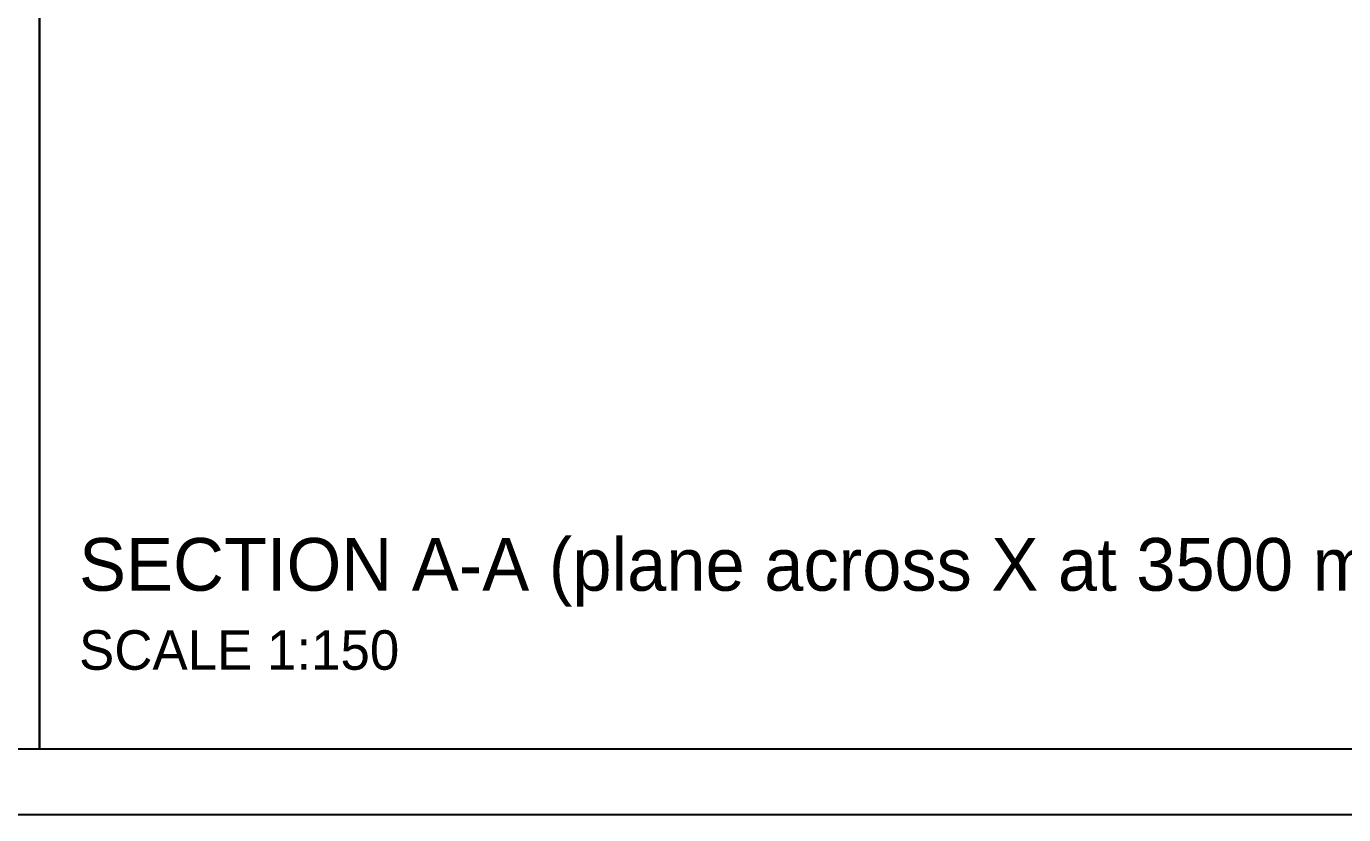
# Model space of a CAD drawing. Extents: x 750 to 62250, y 750 to 43800.
# Drawn here: x 16350 to 31350, y 750 to 9727 of the extents above; entities that cross this region are included whole.
import ezdxf

# ---------------------------------------------------------------- set-up
doc = ezdxf.new("R2010")
doc.units = 0
doc.layers.add('A-FRAME', color=8, linetype='CONTINUOUS')
doc.layers.add('A-TEXT', color=7, linetype='CONTINUOUS')

msp = doc.modelspace()

# ---------------------------------------------------------------- linework, layer by layer
at = {"layer": 'A-FRAME'}
for p, q in [((16500, 1500), (16500, 22275)), ((16500, 22275), (16500, 1500)), ((1500, 1500), (61500, 1500)), ((1500, 1500), (16500, 1500)), ((16500, 1500), (31500, 1500)), ((750, 750), (62250, 750))]:
    msp.add_line(p, q, dxfattribs=at)

# ---------------------------------------------------------------- texts
at = {"layer": 'A-TEXT'}
for s, height, p in [('SECTION A-A (plane across X at 3500 mm)', 600, (16950, 3300)), ('SCALE 1:150', 450, (16950, 2400))]:
    msp.add_text(s, height=height, dxfattribs=at).set_placement(p)

doc.saveas('drawing.dxf')
